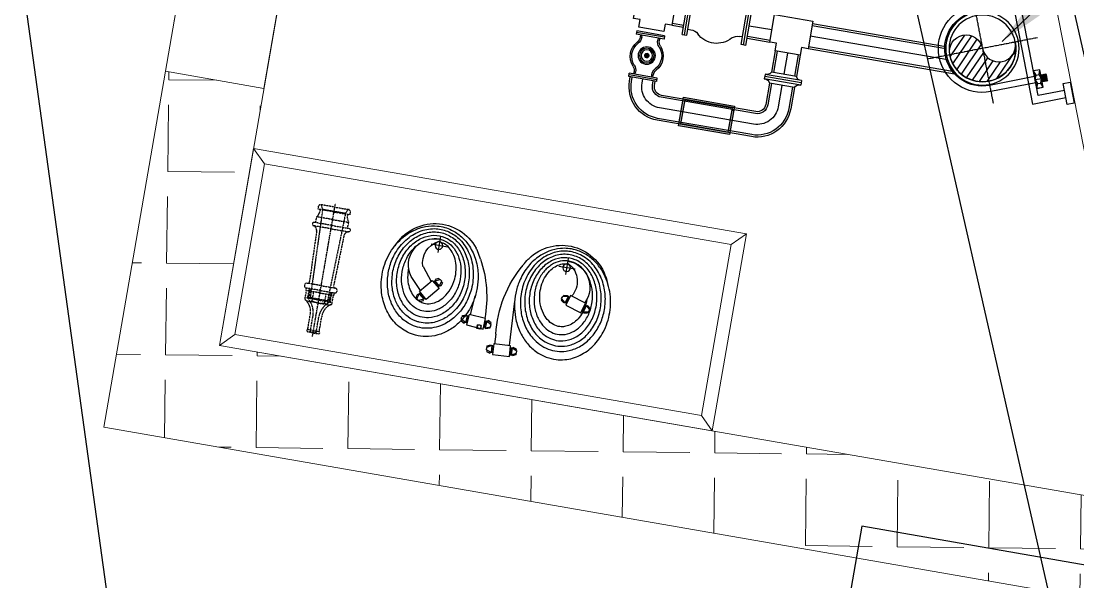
# Model space of a CAD drawing. Header units: inches. Extents: x 257070 to 799932, y -17980 to 269260.
# Drawn here: x 303376 to 304960, y 164495 to 165335 of the extents above; entities that cross this region are included whole.
import ezdxf

# ---------------------------------------------------------------- set-up
doc = ezdxf.new("R2010")
doc.units = ezdxf.units.IN
doc.header["$MEASUREMENT"] = 0
doc.linetypes.add('CENTER', pattern=[2, 1.25, -0.25, 0.25, -0.25])
doc.linetypes.add('HIDDEN', pattern=[0.375, 0.25, -0.125])
for name, color, linetype, lineweight in [('0-AES-F-FIRE BOX', 1, 'Continuous', 15), ('0_AES_DUCT', 53, 'Continuous', 5), ('F--BRICKWALL-3', 252, 'Continuous', 30)]:
    doc.layers.add(name, color=color, linetype=linetype, lineweight=lineweight)
doc.layers.add('0-AES-F-HYDRANT PIPE', color=7, linetype='Continuous', lineweight=15, true_color=0xf57247)
for name, color, linetype in [('0-AES-F-RETURN  PIPE', 3, 'Continuous'), ('0-AES-P-PIPE SUPPORT', 7, 'Continuous'), ('0_AES_NOZZLE', 7, 'Continuous'), ('0_AES_RRL HOSE PIPE', 7, 'Continuous'), ('basement1_AP$0$A-_ROAD----_E-_-', 2, 'Continuous')]:
    doc.layers.add(name, color=color, linetype=linetype)
doc.styles.get("Standard").update_dxf_attribs({"font": 'arial.ttf'})
doc.dimstyles.new('AES-PLUMBING', dxfattribs={"dimtxt": 100, "dimasz": 100, "dimexe": 0, "dimexo": 0, "dimgap": 0.01, "dimtad": 1, "dimdec": 0, "dimdsep": 46, "dimtxsty": 'Standard', "dimcen": 10, "dimclrd": 7, "dimclre": 7, "dimclrt": 7, "dimadec": 0, "dimazin": 0, "dimtfac": 1, "dimtdec": 0, "dimtmove": 0, "dimatfit": 3, "dimfxl": 1, "dimlwd": -1, "dimlwe": -1, "dimarcsym": 1})

# ---------------------------------------------------------------- blocks, each defined once
blk = doc.blocks.new('A$C49735D4B')
at = {"color": 7, "lineweight": -3}
for p, q in [((-0.0277, 0.0034), (0.0277, 0.0034)), ((-0.0277, 0.0034), (-0.0277, -0.0036)), ((-0.0277, 0), (0.0277, 0)), ((-0.019, 0.0083), (0.019, 0.0083)), ((0.0277, 0.0034), (0.0277, -0.0036)), ((-0.0277, -0.0036), (0.0277, -0.0036)), ((-0.019, -0.0085), (0.019, -0.0085))]:
    blk.add_line(p, q, dxfattribs=at)
for centre, radius, start, end in [((-0.0262, 0.0112), 0.00772, 258.8585, 338.2681), ((0.0262, 0.0113), 0.00784, 202.4171, 280.8627), ((-0.0262, -0.011), 0.00757, 19.4193, 101.6623), ((0.0262, -0.0111, 0), 0.0077, 78.7889, 159.9049)]:
    blk.add_arc(centre, radius, start, end, dxfattribs=at)
blk = doc.blocks.new('A$C18011D2A')
at = {"color": 7, "linetype": 'HIDDEN'}
for p, q in [((0, 59.9), (-7.3, 59.9)), ((-7.3, 56.9), (-7.3, 38.3)), ((0, 56.9), (-7.3, 56.9)), ((-3.7, 59), (-4.4, 59.9)), ((-3.7, 59), (-3.7, 39.7)), ((3.7, 59), (-3.7, 59)), ((0, 59.9), (7.3, 59.9)), ((0, 56.9), (7.3, 56.9)), ((3.7, 59), (4.4, 59.9)), ((3.7, 59), (3.7, 39.7)), ((7.3, 56.9), (7.3, 38.3)), ((-17.1, 20.6), (-17.1, 9.2)), ((0, 18.3), (-14.7, 18.3)), ((0, 17.1), (-14.7, 17.1)), ((-14.5, -94.4), (-11, 17.1)), ((-14.4, 6.1), (-14.1, 17.1)), ((-13.2, 6.1), (-12.8, 17.2)), ((0, 22), (-12.5, 22)), ((-7.9, 20.6), (-7.9, 9.2)), ((0, 22), (12.5, 22)), ((7.9, 20.6), (7.9, 9.2)), ((13.2, 6.1), (12.8, 17.2)), ((14.4, 6.1), (14.1, 17.1)), ((17.1, 20.6), (17.1, 9.2)), ((-17.7, 9.2), (-17.7, 6.1)), ((0, 9.2), (-17.7, 9.2)), ((0, 6.1), (-17.7, 6.1)), ((0, 0), (-17.7, 0)), ((0, 9.2), (17.7, 9.2)), ((0, 6.1), (17.7, 6.1)), ((0, 0), (17.7, 0)), ((17.7, 9.2), (17.7, 6.1)), ((-17.3, -66.3), (-15.3, -2.5)), ((17.3, -66.3), (15.3, -2.5)), ((0, -72.1), (-22, -72.1)), ((-20.2, -76.4), (-22, -76.4)), ((-20.2, -76.4), (-20.2, -83.8)), ((0, -76.4), (-20.2, -76.4)), ((0, -72.1), (22, -72.1)), ((0, -76.4), (20.2, -76.4)), ((20.2, -76.4), (20.2, -83.8)), ((20.2, -76.4), (22, -76.4)), ((0, -83.8), (-20.2, -83.8)), ((0, -83.8), (20.2, -83.8)), ((-20.2, -93.5), (-20.2, -95.3)), ((0, -93.5), (-20.2, -93.5)), ((-20, -97.4), (-20.2, -95.3)), ((0, -99.6), (-17.5, -99.6)), ((-14.5, -94.4), (-17.2, -99.6)), ((0, -93.5), (20.2, -93.5)), ((0, -99.6), (17.7, -99.6)), ((14.5, -94.4), (17.2, -99.6)), ((20.2, -93.5), (20.2, -97.2)), ((20.2, -95.5), (20.2, -95.3))]:
    blk.add_line(p, q, dxfattribs=at)
at = {"color": 7, "linetype": 'CENTER'}
blk.add_line((0, 64.3), (0, -103.9), dxfattribs=at)
at = {"color": 7, "linetype": 'HIDDEN', "ltscale": 1.5}
for p, q in [((0, 18.3), (14.7, 18.3)), ((0, 17.1), (14.7, 17.1)), ((14.5, -94.4), (11, 17.1))]:
    blk.add_line(p, q, dxfattribs=at)
at = {"color": 7, "linetype": 'HIDDEN', "ltscale": 2}
blk.add_line((14.5, -94.4), (-14.5, -94.4), dxfattribs=at)
at = {"color": 7, "linetype": 'HIDDEN'}
for centre, radius, start, end in [((-6.6, 58.4), 1.68, 114.7508, 245.2492), ((6.6, 58.4), 1.68, 294.7508, 65.2492), ((-30.4, 39.5), 26.8, 307.7938, 1.0065), ((-26.1, 37.1), 18.8, 298.549, 3.6778), ((26.1, 37.1), 18.8, 176.3222, 241.451), ((-12.5, 13.8), 8.18, 55.6996, 124.3004), ((-14.7, 17.7), 0.611, 90, 270), ((0, -0.6), 22.6, 69.5852, 110.4148), ((12.5, 13.8), 8.18, 55.6996, 124.3004), ((14.7, 17.7), 0.611, 270, 90), ((-17.7, 3.1), 3.06, 90, 269.9353), ((-17.7, -2.4), 2.45, 358.2007, 89.9353), ((17.7, -2.4), 2.45, 90.0647, 181.7993), ((17.7, 3.1), 3.06, 270.0647, 90), ((-22, -74.3), 2.14, 99.7502, 270), ((-23.4, -66.1), 6.11, 279.7502, 358.2007), ((23.4, -66.1), 6.11, 181.7993, 260.2498), ((22, -74.3), 2.14, 270, 80.2498), ((-34, -93.4), 16.9, 359.7106, 34.9974), ((34, -93.4), 16.9, 145.0026, 180.2894), ((-17.5, -97.2), 2.45, 185.0996, 270), ((17.7, -97.2), 2.45, 270, 0)]:
    blk.add_arc(centre, radius, start, end, dxfattribs=at)
at = {"color": 7, "linetype": 'HIDDEN', "ltscale": 1.5}
blk.add_arc((30.4, 39.5), 26.8, 178.9935, 232.2062, dxfattribs=at)
blk = doc.blocks.new('A$C614B3085')
at = {"color": 7}
for p, q in [((59.2, 175.2), (44.1, 189.4)), ((29.2, 177), (45.7, 163.9)), ((62.3, 174.9), (63.4, 175.8)), ((62.3, 174.8), (67.9, 168.2)), ((62.3, 173.8), (62.8, 174.2)), ((63.4, 175.8), (69.9, 177.6)), ((63.4, 175.8), (69, 169.2)), ((68.4, 178.8), (63.8, 177.4)), ((63.8, 177.4), (64.3, 176)), ((69.2, 177.4), (68.4, 178.8)), ((69, 169.2), (71.9, 175.3)), ((71.9, 175.3), (69.9, 177.6)), ((72.9, 173.6), (70.7, 169.3)), ((71.6, 174.6), (72.9, 173.6)), ((40.4, 154.9), (42.5, 159.2)), ((44.2, 159.3), (41.4, 153.2)), ((42.5, 159.2), (43.8, 158.5)), ((45.2, 160.3), (44.2, 159.3)), ((44.2, 159.3), (49.9, 152.8)), ((45.3, 160.3), (50.9, 153.7)), ((46.3, 160.1), (45.8, 159.7)), ((66.7, 168.6), (67.2, 169.1)), ((67.9, 168.2), (69, 169.2)), ((70.7, 169.3), (69.5, 170)), ((41.7, 153.8), (40.4, 154.9)), ((43.3, 150.9), (41.4, 153.2)), ((49.9, 152.8), (43.3, 150.9)), ((44, 151.1), (44.9, 149.6)), ((44.9, 149.6), (49.4, 151.1)), ((49.4, 151.1), (48.9, 152.4)), ((50.9, 153.7), (49.9, 152.8)), ((50.7, 155), (50.2, 154.6)), ((78.4, 108.4), (54, 106.4)), ((81, 118), (79.5, 113.4)), ((79.5, 113.4), (80.9, 113)), ((80.6, 112.2), (82.9, 118.4)), ((80.6, 112.2), (89.2, 112.7)), ((80.6, 110.7), (80.6, 112.2)), ((80.6, 110.7), (89.3, 111.3)), ((82.7, 117.8), (81, 118)), ((81.5, 110.1), (81.4, 110.7)), ((86, 118.7), (82.9, 118.4)), ((89.2, 112.7), (86, 118.7)), ((86.3, 118.1), (87.9, 118.5)), ((87.9, 118.5), (90.1, 114.2)), ((88.3, 110.6), (88.2, 111.2)), ((90.1, 114.2), (88.8, 113.6)), ((89.3, 111.3), (89.2, 112.7)), ((93.9, 97.4), (89.2, 97.4)), ((89.2, 92.7), (89.2, 97.4)), ((89.2, 92.7), (93.9, 92.7)), ((93.9, 92.7), (93.9, 97.4)), ((81.9, 85.3), (83.2, 85.9)), ((84.1, 81.1), (81.9, 85.3)), ((82.5, 88.2), (91.2, 89)), ((82.5, 88.1), (82.7, 86.7)), ((82.7, 86.7), (91.3, 87.6)), ((82.7, 86.7), (86.1, 80.9)), ((83.3, 88.9), (83.3, 88.3)), ((85.8, 81.5), (84.1, 81.1)), ((89.1, 81.1), (86.1, 80.9)), ((91.3, 87.6), (89.1, 81.1)), ((89.4, 81.9), (91, 81.7)), ((90, 89.6), (90.1, 88.9)), ((91, 81.7), (92.4, 86.3)), ((92.4, 86.3), (91.1, 86.6)), ((91.2, 89), (91.3, 87.6)), ((113.2, 81.1), (111.1, 76.8)), ((111.9, 75.4), (115.2, 81.3)), ((114.8, 80.7), (113.2, 81.1)), ((118.2, 81.1), (115.2, 81.3)), ((120.5, 74.8), (118.2, 81.1)), ((118.4, 80.4), (120.1, 80.6)), ((120.1, 80.6), (121.7, 76.1)), ((109.3, 72), (96.9, 72.7)), ((111.1, 76.8), (112.4, 76.2)), ((111.8, 74), (111.9, 75.4)), ((111.8, 73.9), (120.4, 73.3)), ((111.9, 75.4), (120.5, 74.8)), ((112.6, 73.2), (112.6, 73.9)), ((119.3, 72.7), (119.3, 73.4)), ((121.7, 76.1), (120.3, 75.7)), ((120.4, 73.3), (120.5, 74.8)), ((108.1, 53.6), (52.2, 56.8)), ((109.5, 48.6), (110.8, 49)), ((111.1, 44.1), (109.5, 48.6)), ((110.5, 51.3), (110.4, 49.9)), ((110.4, 49.9), (113, 43.7)), ((110.4, 49.9), (119.1, 49.6)), ((110.5, 51.4), (119.2, 51)), ((112.7, 44.3), (111.1, 44.1)), ((111.3, 52), (111.3, 51.4)), ((116, 43.5), (113, 43.7)), ((119.1, 49.6), (116, 43.5)), ((116.4, 44.2), (118, 43.8)), ((118, 43.8), (120, 48.1)), ((118.1, 51.7), (118.1, 51)), ((120, 48.1), (118.7, 48.7)), ((119.2, 51), (119.1, 49.6)), ((34.3, -2.3), (33.8, -7.1)), ((33.8, -7.1), (35.3, -7.2)), ((36, -2.1), (34.3, -2.3)), ((35.1, -8.1), (36.1, -1.4)), ((35.1, -8.1), (43.4, -5.7)), ((35.5, -9.5), (35.1, -8.1)), ((35.5, -9.5), (43.8, -7)), ((39, -0.5), (36.1, -1.4)), ((36.5, -9.9), (36.3, -9.3)), ((43.4, -5.7), (39, -0.5)), ((39.5, -1.1), (41, -0.3)), ((41, -0.3), (44, -4)), ((43, -8), (42.8, -7.3)), ((44, -4), (42.9, -4.9)), ((43.8, -7), (43.4, -5.7)), ((41.9, -33.9), (43.1, -33)), ((45, -37.6), (41.9, -33.9)), ((42, -30.9), (50.3, -28.4)), ((42, -31), (42.4, -32.4)), ((42.4, -32.4), (50.7, -29.8)), ((42.4, -32.4), (46.9, -37.3)), ((42.6, -30.1), (42.7, -30.7)), ((46.5, -36.8), (45, -37.6)), ((49.8, -36.5), (46.9, -37.3)), ((49.1, -28.1), (49.2, -28.7)), ((50.7, -29.8), (49.8, -36.5)), ((49.9, -35.8), (51.6, -35.6)), ((50.3, -28.4), (50.7, -29.8)), ((52.1, -30.8), (50.7, -30.7)), ((51.6, -35.6), (52.1, -30.8))]:
    blk.add_line(p, q, dxfattribs=at)
at = {"color": 8}
for p, q in [((0, 151.1), (0, 171.8)), ((-11.5, 161.9), (8.8, 161.9)), ((-11.5, 0), (8.8, 0)), ((0, -10.8), (0, 9.9))]:
    blk.add_line(p, q, dxfattribs=at)
at = {"color": 7}
for points in [[(60.3, 176.2), (44.3, 162.6), (52.9, 152.3), (69, 166)], [(79.9, 88.8), (78.3, 109.8), (91.7, 110.9), (93.3, 89.8)], [(108, 52.4), (109.4, 73.4), (122.7, 72.6), (121.4, 51.5)], [(39.6, -31), (33.4, -10.8), (46.3, -6.9), (52.4, -27.1)]]:
    blk.add_lwpolyline(points, close=True, dxfattribs=at)
at = {"color": 8}
for centre in [(0, 161.9), (0, 0)]:
    blk.add_circle(centre, 4.69, dxfattribs=at)
at = {"color": 7}
blk.add_circle((91.5, 95), 2.35, dxfattribs=at)
for centre, radius, start, end in [((31.3, 161.5), 58.4, 111.7317, 231.8736), ((24.7, 162.8), 32.9, 53.9611, 182.5425), ((19.8, 151.2), 27.5, 69.8281, 152.9906), ((78.1, 236.7), 146.8, 241.3271, 270.6707), ((79.8, -72.9), 146.8, 83.2557, 120.2076), ((31, 1), 58.4, 129.6611, 249.803), ((24.5, -0.4), 32.9, 178.9922, 296.4516), ((19.2, 11), 27.5, 208.5441, 302.2974)]:
    blk.add_arc(centre, radius, start, end, dxfattribs=at)
for points, knots in [([(115.3, 171.6), (115.7, 167.3), (115.5, 163.1), (114, 153.9), (112.5, 148.9), (108, 139.5), (105.1, 135.1), (98.2, 127), (94.2, 123.3), (84.9, 116.6), (79.6, 113.7), (69.2, 109.6), (64.3, 108.1), (54.2, 106.2), (49, 105.7), (38.7, 105.8), (33.6, 106.3), (22.1, 108.5), (15.8, 110.6), (4.2, 116.3), (-1.2, 120), (-9.6, 127.8), (-12.9, 131.7), (-18.3, 140.3), (-20.4, 144.9), (-23.5, 155.6), (-24.2, 161.7), (-23.4, 172.8), (-22.3, 177.8), (-18.8, 187.2), (-16.4, 191.7), (-10.5, 200.1), (-7, 204), (3.3, 212.9), (10.8, 217.3), (26.9, 223.5), (35.6, 225.2), (53.1, 225.9), (61.8, 224.9), (76.9, 220.4), (83.3, 217.5), (95, 209.8), (100.1, 205.1), (108.3, 194.5), (111.4, 188.4), (114.4, 178.7), (115, 175.1), (115.3, 171.6)], [0, 0, 0, 0, 0.205288, 0.205288, 0.4535, 0.4535, 0.701712, 0.701712, 0.949924, 0.949924, 1.220448, 1.220448, 1.446987, 1.446987, 1.673525, 1.673525, 1.900064, 1.900064, 2.194662, 2.194662, 2.489261, 2.489261, 2.73148, 2.73148, 2.973698, 2.973698, 3.271684, 3.271684, 3.513214, 3.513214, 3.754744, 3.754744, 3.996273, 3.996273, 4.380273, 4.380273, 4.764273, 4.764273, 5.148273, 5.148273, 5.467203, 5.467203, 5.788091, 5.788091, 6.108979, 6.108979, 6.283185, 6.283185, 6.283185, 6.283185]), ([(104.9, 170.7), (105.3, 166.9), (105.1, 163), (103.1, 151.6), (99.8, 144.2), (91.3, 133), (87, 128.8), (77, 121.7), (71.4, 118.8), (59.4, 114.5), (53.1, 113.2), (39, 112), (31.2, 112.6), (16.4, 116.1), (9.4, 119), (-2.7, 126.8), (-7.9, 131.7), (-15.1, 142), (-17.5, 147.1), (-20.4, 157.8), (-20.8, 163.4), (-19.5, 175.1), (-17.5, 181.2), (-11.2, 192.5), (-6.9, 197.7), (3.5, 206.6), (9.6, 210.2), (21.6, 215.2), (27.4, 216.8), (39.2, 218.5), (45.2, 218.6), (57.1, 217.5), (62.9, 216.2), (73.8, 212.3), (78.9, 209.7), (87.9, 203.3), (91.9, 199.5), (98.4, 191.1), (100.9, 186.5), (103.8, 178), (104.6, 174.4), (104.9, 170.7)], [0, 0, 0, 0, 0.215384, 0.215384, 0.646151, 0.646151, 0.954916, 0.954916, 1.263681, 1.263681, 1.572446, 1.572446, 1.943881, 1.943881, 2.315315, 2.315315, 2.686749, 2.686749, 2.996171, 2.996171, 3.305592, 3.305592, 3.654146, 3.654146, 4.002699, 4.002699, 4.351253, 4.351253, 4.638463, 4.638463, 4.925672, 4.925672, 5.212882, 5.212882, 5.500092, 5.500092, 5.787302, 5.787302, 6.074512, 6.074512, 6.283185, 6.283185, 6.283185, 6.283185]), ([(98.4, 170.1), (98.7, 166.6), (98.5, 163), (96.9, 154.1), (94.8, 148.8), (88.5, 139.1), (84.4, 134.6), (74.5, 127), (68.8, 123.9), (56.5, 119.4), (49.9, 118.1), (36.6, 117.3), (30, 117.9), (17.3, 120.9), (11.4, 123.3), (0.9, 129.7), (-3.6, 133.6), (-10.8, 142.6), (-13.4, 147.6), (-16.4, 158), (-16.8, 163.5), (-15.4, 174.3), (-13.6, 179.6), (-7.9, 189.6), (-4, 194.2), (5.4, 202.2), (10.9, 205.5), (23, 210.5), (29.5, 212.1), (42.7, 213.4), (49.4, 213), (62.3, 210.6), (68.4, 208.4), (78.4, 202.9), (82.5, 199.8), (89.4, 192.8), (92.2, 188.9), (96.3, 180.6), (97.7, 176.2), (98.3, 171.2), (98.4, 170.7), (98.4, 170.1)], [0, 0, 0, 0, 0.226341, 0.226341, 0.570151, 0.570151, 0.91396, 0.91396, 1.257769, 1.257769, 1.601578, 1.601578, 1.945387, 1.945387, 2.289196, 2.289196, 2.633005, 2.633005, 2.976815, 2.976815, 3.320624, 3.320624, 3.664433, 3.664433, 4.008242, 4.008242, 4.352051, 4.352051, 4.69586, 4.69586, 5.039669, 5.039669, 5.383478, 5.383478, 5.672237, 5.672237, 5.960995, 5.960995, 6.249754, 6.249754, 6.283185, 6.283185, 6.283185, 6.283185]), ([(91.7, 169.6), (92, 166.2), (91.7, 162.7), (90, 154.7), (88, 150), (82.1, 141.4), (78.2, 137.5), (68.9, 130.7), (63.6, 128), (52, 124.2), (45.9, 123.1), (33.5, 122.8), (27.4, 123.5), (15.9, 126.7), (10.5, 129.1), (1.4, 135.3), (-2.5, 139), (-8.3, 147.1), (-10.3, 151.6), (-12.4, 160.8), (-12.5, 165.5), (-10.7, 174.9), (-8.8, 179.6), (-3.1, 188.2), (0.7, 192.3), (9.7, 199.1), (15, 201.9), (26.5, 205.9), (32.6, 207.1), (45, 207.7), (51.1, 207), (62.7, 204), (68.1, 201.7), (77.5, 195.7), (81.4, 192.1), (87.5, 184), (89.6, 179.6), (91.2, 173.2), (91.5, 171.4), (91.7, 169.6)], [0, 0, 0, 0, 0.25184, 0.25184, 0.598649, 0.598649, 0.945459, 0.945459, 1.292268, 1.292268, 1.639078, 1.639078, 1.985887, 1.985887, 2.332697, 2.332697, 2.679507, 2.679507, 3.026316, 3.026316, 3.373126, 3.373126, 3.719868, 3.719868, 4.066611, 4.066611, 4.413354, 4.413354, 4.760096, 4.760096, 5.106839, 5.106839, 5.453582, 5.453582, 5.800324, 5.800324, 6.147067, 6.147067, 6.283185, 6.283185, 6.283185, 6.283185]), ([(84, 168.9), (84.3, 165.6), (84, 162.3), (82.1, 155.6), (80.6, 152.3), (76.1, 145.6), (73, 142.3), (65.5, 136.5), (61.1, 134), (51.4, 130.4), (46.2, 129.2), (35.7, 128.3), (30.4, 128.6), (20.2, 130.6), (15.5, 132.3), (7.1, 136.7), (3.4, 139.4), (-2.4, 145.6), (-4.6, 148.9), (-7.5, 155.9), (-8.3, 159.6), (-8.3, 167.2), (-7.6, 171.2), (-4.5, 178.3), (-2.6, 181.4), (2.3, 187.2), (5.3, 189.9), (12.2, 194.6), (16.1, 196.6), (25.2, 199.9), (30.5, 201), (41.2, 201.7), (46.6, 201.3), (56.7, 199.1), (61.5, 197.3), (69.8, 192.6), (73.3, 189.7), (78.9, 183.4), (81, 180), (83.2, 173.9), (83.8, 171.4), (84, 168.9)], [0, 0, 0, 0, 0.295323, 0.295323, 0.590646, 0.590646, 0.917251, 0.917251, 1.243857, 1.243857, 1.570462, 1.570462, 1.897068, 1.897068, 2.223673, 2.223673, 2.550279, 2.550279, 2.876884, 2.876884, 3.20349, 3.20349, 3.556379, 3.556379, 3.838783, 3.838783, 4.121187, 4.121187, 4.403591, 4.403591, 4.734149, 4.734149, 5.064708, 5.064708, 5.395267, 5.395267, 5.725825, 5.725825, 6.056384, 6.056384, 6.283185, 6.283185, 6.283185, 6.283185]), ([(33.9, 194.4), (38, 194.6), (42.1, 194.3), (49.5, 192.9), (52.8, 191.8), (58.7, 189.2), (61.4, 187.6), (66, 184), (67.9, 182), (70.9, 178), (72, 175.8), (73.5, 171.9), (73.9, 170), (74.1, 168.1), (74.3, 165.3), (74, 162.4), (72.2, 156.6), (70.6, 153.6), (66.6, 148.6), (64.5, 146.4), (58.9, 142.1), (55.1, 140), (46.8, 136.8), (42.3, 135.7), (33.9, 134.9), (30, 135), (22.5, 136), (19, 136.9), (12.4, 139.4), (9.4, 141), (4.4, 144.7), (2.2, 146.7), (-1.2, 151), (-2.4, 153.2), (-4.1, 157.7), (-4.6, 159.9), (-4.7, 162.7), (-4.8, 163.2), (-4.7, 163.7)], [4.751438, 4.751438, 4.751438, 4.751438, 5.039559, 5.039559, 5.294517, 5.294517, 5.549475, 5.549475, 5.804433, 5.804433, 6.059391, 6.059391, 6.283185, 6.283185, 6.283185, 6.614372, 6.614372, 6.94556, 6.94556, 7.196534, 7.196534, 7.519073, 7.519073, 7.841611, 7.841611, 8.110457, 8.110457, 8.379303, 8.379303, 8.648149, 8.648149, 8.916996, 8.916996, 9.185842, 9.185842, 9.454688, 9.454688, 9.513579, 9.513579, 9.513579, 9.513579]), ([(7.7, 107.9), (4.8, 109.3), (1.9, 110.9), (-2.1, 113.6), (-3.5, 114.5), (-4.7, 115.5)], [2.1889829, 2.1889829, 2.1889829, 2.1889829, 2.3253491, 2.3253491, 2.3942891, 2.3942891, 2.3942891, 2.3942891]), ([(115.3, -6.8), (115.5, -2.5), (115.2, 1.7), (113.5, 10.9), (111.8, 15.8), (107.1, 25.1), (104.1, 29.5), (96.9, 37.4), (92.8, 40.9), (83.4, 47.3), (78, 50.1), (67.5, 54), (62.5, 55.3), (52.4, 56.9), (47.2, 57.3), (36.9, 57), (31.8, 56.3), (20.3, 53.8), (14.1, 51.5), (2.7, 45.5), (-2.6, 41.7), (-10.8, 33.7), (-14, 29.6), (-19.2, 20.9), (-21.1, 16.3), (-24, 5.5), (-24.5, -0.7), (-23.4, -11.7), (-22.2, -16.6), (-18.4, -26), (-15.9, -30.5), (-9.8, -38.7), (-6.2, -42.4), (4.4, -51.1), (12, -55.3), (28.3, -61), (37, -62.6), (54.5, -62.8), (63.2, -61.5), (78.1, -56.6), (84.5, -53.5), (95.9, -45.6), (100.9, -40.7), (108.9, -29.8), (111.8, -23.8), (114.5, -13.9), (115.1, -10.3), (115.3, -6.8)], [0, 0, 0, 0, 0.205288, 0.205288, 0.4535, 0.4535, 0.701712, 0.701712, 0.949924, 0.949924, 1.220448, 1.220448, 1.446987, 1.446987, 1.673525, 1.673525, 1.900064, 1.900064, 2.194662, 2.194662, 2.489261, 2.489261, 2.73148, 2.73148, 2.973698, 2.973698, 3.271684, 3.271684, 3.513214, 3.513214, 3.754744, 3.754744, 3.996273, 3.996273, 4.380273, 4.380273, 4.764273, 4.764273, 5.148273, 5.148273, 5.467203, 5.467203, 5.788091, 5.788091, 6.108979, 6.108979, 6.283185, 6.283185, 6.283185, 6.283185]), ([(5.9, 54), (3.1, 52.5), (0.3, 50.8), (-3.7, 48), (-5, 47), (-6.3, 46)], [2.1889829, 2.1889829, 2.1889829, 2.1889829, 2.3253491, 2.3253491, 2.3942891, 2.3942891, 2.3942891, 2.3942891]), ([(104.8, -6.2), (105.1, -2.3), (104.8, 1.5), (102.5, 12.9), (99, 20.2), (90.2, 31.1), (85.8, 35.2), (75.6, 42), (69.9, 44.8), (57.8, 48.7), (51.5, 49.9), (37.3, 50.7), (29.6, 49.9), (14.9, 46.1), (8, 42.9), (-4, 34.8), (-9, 29.7), (-15.9, 19.3), (-18.2, 14.1), (-20.7, 3.3), (-21, -2.2), (-19.4, -13.9), (-17.2, -19.9), (-10.6, -31.1), (-6.2, -36.1), (4.4, -44.7), (10.6, -48.2), (22.7, -52.9), (28.6, -54.3), (40.4, -55.7), (46.5, -55.7), (58.2, -54.3), (64, -52.8), (74.8, -48.6), (79.8, -45.9), (88.7, -39.2), (92.6, -35.3), (98.9, -26.7), (101.3, -22), (104, -13.6), (104.6, -9.9), (104.8, -6.2)], [0, 0, 0, 0, 0.215384, 0.215384, 0.646151, 0.646151, 0.954916, 0.954916, 1.263681, 1.263681, 1.572446, 1.572446, 1.943881, 1.943881, 2.315315, 2.315315, 2.686749, 2.686749, 2.996171, 2.996171, 3.305592, 3.305592, 3.654146, 3.654146, 4.002699, 4.002699, 4.351253, 4.351253, 4.638463, 4.638463, 4.925672, 4.925672, 5.212882, 5.212882, 5.500092, 5.500092, 5.787302, 5.787302, 6.074512, 6.074512, 6.283185, 6.283185, 6.283185, 6.283185]), ([(98.3, -5.8), (98.5, -2.2), (98.2, 1.3), (96.3, 10.2), (94.1, 15.4), (87.6, 25), (83.3, 29.4), (73.3, 36.7), (67.5, 39.6), (55.1, 43.8), (48.4, 45), (35.1, 45.4), (28.5, 44.6), (15.9, 41.3), (10, 38.7), (-0.3, 32), (-4.7, 27.9), (-11.6, 18.8), (-14, 13.7), (-16.8, 3.2), (-17, -2.3), (-15.3, -13), (-13.4, -18.3), (-7.4, -28.1), (-3.4, -32.6), (6.2, -40.3), (11.8, -43.5), (24, -48.1), (30.5, -49.5), (43.8, -50.5), (50.5, -50), (63.3, -47.2), (69.3, -44.8), (79.1, -39.1), (83.1, -35.9), (89.9, -28.7), (92.6, -24.8), (96.5, -16.3), (97.7, -11.9), (98.2, -6.8), (98.3, -6.3), (98.3, -5.8)], [0, 0, 0, 0, 0.226341, 0.226341, 0.570151, 0.570151, 0.91396, 0.91396, 1.257769, 1.257769, 1.601578, 1.601578, 1.945387, 1.945387, 2.289196, 2.289196, 2.633005, 2.633005, 2.976815, 2.976815, 3.320624, 3.320624, 3.664433, 3.664433, 4.008242, 4.008242, 4.352051, 4.352051, 4.69586, 4.69586, 5.039669, 5.039669, 5.383478, 5.383478, 5.672237, 5.672237, 5.960995, 5.960995, 6.249754, 6.249754, 6.283185, 6.283185, 6.283185, 6.283185]), ([(91.6, -5.4), (91.7, -2), (91.4, 1.4), (89.5, 9.5), (87.3, 14), (81.2, 22.5), (77.2, 26.3), (67.8, 32.8), (62.4, 35.4), (50.7, 38.9), (44.5, 39.8), (32.2, 39.8), (26, 38.9), (14.6, 35.4), (9.4, 32.8), (0.4, 26.5), (-3.4, 22.6), (-9, 14.3), (-10.9, 9.8), (-12.7, 0.6), (-12.7, -4.2), (-10.6, -13.5), (-8.6, -18.1), (-2.7, -26.6), (1.2, -30.5), (10.4, -37.1), (15.8, -39.8), (27.4, -43.5), (33.5, -44.5), (45.9, -44.7), (52, -43.9), (63.5, -40.7), (68.9, -38.2), (78.1, -31.9), (81.9, -28.2), (87.8, -20), (89.8, -15.5), (91.2, -9.1), (91.4, -7.2), (91.6, -5.4)], [0, 0, 0, 0, 0.25184, 0.25184, 0.598649, 0.598649, 0.945459, 0.945459, 1.292268, 1.292268, 1.639078, 1.639078, 1.985887, 1.985887, 2.332697, 2.332697, 2.679507, 2.679507, 3.026316, 3.026316, 3.373126, 3.373126, 3.719868, 3.719868, 4.066611, 4.066611, 4.413354, 4.413354, 4.760096, 4.760096, 5.106839, 5.106839, 5.453582, 5.453582, 5.800324, 5.800324, 6.147067, 6.147067, 6.283185, 6.283185, 6.283185, 6.283185]), ([(83.8, -5), (84, -1.7), (83.6, 1.7), (81.7, 8.3), (80.1, 11.6), (75.4, 18.1), (72.2, 21.4), (64.5, 27), (60, 29.3), (50.3, 32.7), (45, 33.7), (34.5, 34.3), (29.2, 33.9), (19.1, 31.6), (14.4, 29.8), (6.1, 25.2), (2.6, 22.3), (-3.1, 16.1), (-5.2, 12.6), (-8, 5.6), (-8.6, 1.9), (-8.5, -5.7), (-7.6, -9.7), (-4.4, -16.7), (-2.4, -19.8), (2.7, -25.5), (5.7, -28.1), (12.8, -32.6), (16.8, -34.5), (26, -37.5), (31.3, -38.5), (42, -38.9), (47.4, -38.3), (57.4, -35.9), (62.1, -33.9), (70.3, -29), (73.8, -26.1), (79.2, -19.6), (81.2, -16.1), (83.2, -10), (83.7, -7.5), (83.8, -5)], [0, 0, 0, 0, 0.295323, 0.295323, 0.590646, 0.590646, 0.917251, 0.917251, 1.243857, 1.243857, 1.570462, 1.570462, 1.897068, 1.897068, 2.223673, 2.223673, 2.550279, 2.550279, 2.876884, 2.876884, 3.20349, 3.20349, 3.556379, 3.556379, 3.838783, 3.838783, 4.121187, 4.121187, 4.403591, 4.403591, 4.734149, 4.734149, 5.064708, 5.064708, 5.395267, 5.395267, 5.725825, 5.725825, 6.056384, 6.056384, 6.283185, 6.283185, 6.283185, 6.283185]), ([(34.5, -31.8), (38.6, -31.9), (42.7, -31.5), (50, -29.8), (53.3, -28.7), (59.2, -25.9), (61.8, -24.2), (66.3, -20.5), (68.1, -18.5), (71, -14.3), (72.1, -12.2), (73.5, -8.2), (73.8, -6.3), (73.9, -4.4), (74.1, -1.6), (73.7, 1.3), (71.7, 7.1), (70.1, 10), (66, 14.9), (63.8, 17), (58.1, 21.2), (54.2, 23.2), (45.9, 26.2), (41.3, 27.1), (32.9, 27.7), (29, 27.5), (21.6, 26.3), (18, 25.3), (11.5, 22.6), (8.6, 20.9), (3.6, 17.1), (1.5, 15), (-1.7, 10.7), (-2.9, 8.4), (-4.5, 3.9), (-4.9, 1.7), (-5, -1.1), (-5, -1.6), (-5, -2.1)], [4.751438, 4.751438, 4.751438, 4.751438, 5.039559, 5.039559, 5.294517, 5.294517, 5.549475, 5.549475, 5.804433, 5.804433, 6.059391, 6.059391, 6.283185, 6.283185, 6.283185, 6.614372, 6.614372, 6.94556, 6.94556, 7.196534, 7.196534, 7.519073, 7.519073, 7.841611, 7.841611, 8.110457, 8.110457, 8.379303, 8.379303, 8.648149, 8.648149, 8.916996, 8.916996, 9.185842, 9.185842, 9.454688, 9.454688, 9.513579, 9.513579, 9.513579, 9.513579])]:
    blk.add_open_spline(points, degree=3, knots=knots, dxfattribs=at)
blk = doc.blocks.new('A$C10BD2D78')
at = {"layer": '0_AES_DUCT', "color": 1, "ltscale": 0.25}
for p, q in [((0.02, 0.28), (0, 0.3)), ((0.73, 0.28), (0.75, 0.3)), ((0, 0), (0.02, 0.02)), ((0.73, 0.02), (0.75, 0))]:
    blk.add_line(p, q, dxfattribs=at)
for points in [[(0, 0), (0.75, 0), (0.75, 0.3), (0, 0.3)], [(0.02, 0.02), (0.73, 0.02), (0.73, 0.28), (0.02, 0.28)]]:
    blk.add_lwpolyline(points, close=True, dxfattribs=at)
at = {"layer": '0_AES_NOZZLE', "extrusion": (-4.77796e-09, 1.89409e-09, 1), "xscale": 0.0012, "yscale": 0.0012, "zscale": 0.0012, "rotation": 179.9999605823117}
blk.add_blockref('A$C18011D2A', (0.1351, 0.1145, -0.0321), dxfattribs=at)
at = {"layer": '0_AES_RRL HOSE PIPE', "extrusion": (4.77796e-09, -1.89409e-09, -1), "xscale": 0.001199999999999999, "yscale": 0.001199999999999999, "zscale": -0.001199999999999999, "rotation": 270.0000394176883}
blk.add_blockref('A$C614B3085', (-0.493, 0.2038, 0), dxfattribs=at)
blk = doc.blocks.new('A$C34060CE2')
at = {"lineweight": -3}
blk.add_hatch(color=7, dxfattribs=at).paths.add_polyline_path([(0, -0.0042, -1), (0, 0.0042, -1)])
at = {"color": 7, "linetype": 'Continuous', "lineweight": -3}
for p, q in [((-0.0213, 0.034), (0.0212, 0.0341)), ((-0.0213, 0.034), (-0.0213, 0.0289)), ((-0.0213, 0.034), (-0.0213, 0.0289)), ((0.0212, 0.0341), (0.0212, 0.0289)), ((-0.0213, 0.0315), (0.0212, 0.0315)), ((-0.0213, 0.0289), (0.0212, 0.0289)), ((-0.0146, 0.0289), (-0.0146, 0.0255)), ((-0.0123, 0.0289), (-0.0123, 0.0255)), ((-0.0123, 0.0289), (-0.0123, 0.0255)), ((0.0123, 0.0289), (0.0123, 0.0255)), ((0.0146, 0.0289), (0.0146, 0.0255)), ((0.0146, 0.0289), (0.0146, 0.0255)), ((-0.0212, -0.0305), (0.0213, -0.0305)), ((-0.0212, -0.0356), (-0.0212, -0.0305)), ((-0.0146, -0.0305), (-0.0146, -0.0271)), ((-0.0122, -0.0305), (-0.0123, -0.0271)), ((0.0123, -0.0305), (0.0123, -0.0271)), ((0.0146, -0.0305), (0.0146, -0.0271)), ((0.0213, -0.0356), (0.0213, -0.0305)), ((-0.0212, -0.0331), (0.0213, -0.0331)), ((-0.0212, -0.0331), (0.0213, -0.0331)), ((-0.0212, -0.0356), (0.0213, -0.0356))]:
    blk.add_line(p, q, dxfattribs=at)
at = {"color": 7, "lineweight": -3}
for radius in [0.013, 0.011, 0.00858]:
    blk.add_circle((0, 0), radius, dxfattribs=at)
at = {"color": 7, "linetype": 'Continuous', "lineweight": -3}
for centre, radius, start, end in [((0.0026, -0.0008), 0.0273, 137.9075, 222.1519), ((0.0026, -0.0008), 0.025, 137.9075, 222.1519), ((-0.0265, 0.0255), 0.0118, 317.9075, 0.0297), ((-0.0265, 0.0255), 0.0142, 317.9075, 0.0297), ((0.0264, 0.0255), 0.0142, 180.0297, 222.1519), ((0.0264, 0.0255), 0.0118, 180.0297, 222.1519), ((-0.0026, -0.0008), 0.025, 317.9075, 42.1519), ((-0.0026, -0.0008), 0.0273, 317.9075, 42.1519), ((-0.0264, -0.0271), 0.0118, 0.0297, 42.1519), ((-0.0264, -0.0271), 0.0142, 0.0297, 42.1519), ((0.0265, -0.0271), 0.0142, 137.9075, 180.0297), ((0.0265, -0.0271), 0.0118, 137.9075, 180.0297)]:
    blk.add_arc(centre, radius, start, end, dxfattribs=at)
blk = doc.blocks.new('A$C254949A7')
at = {"color": 7, "linetype": 'Continuous', "lineweight": -3}
for p, q in [((-0.0213, 0.0548), (0.0191, 0.0547)), ((-0.0213, 0.0498), (-0.0213, 0.0548)), ((-0.0213, 0.0523), (0.0191, 0.0523)), ((-0.0213, 0.0498), (0.0191, 0.0498)), ((0.0191, 0.0498), (0.0191, 0.0547)), ((0.0141, 0.0365), (-0.0163, 0.0365)), ((-0.0163, 0.0338), (-0.0163, 0.0365)), ((0.0141, 0.0338), (0.0141, 0.0365)), ((-0.0497, -0.0303), (-0.0496, 0.0292)), ((-0.0496, 0.0292), (-0.0425, 0.0292)), ((-0.0496, 0.0292), (-0.0425, 0.0292)), ((-0.0461, -0.0303), (-0.0461, 0.0292)), ((-0.0425, -0.0303), (-0.0425, 0.0292)), ((-0.0425, -0.0303), (-0.0425, 0.0292)), ((-0.0425, 0.0197), (-0.0294, 0.0197)), ((0.0403, 0.0196), (0.0272, 0.0196)), ((0.0403, -0.0303), (0.0403, 0.0297)), ((0.0474, 0.0297), (0.0403, 0.0297)), ((0.0403, -0.0303), (0.0403, 0.0297)), ((0.0474, 0.0297), (0.0403, 0.0297)), ((0.0438, -0.0303), (0.0438, 0.0297)), ((0.0474, -0.0303), (0.0474, 0.0297)), ((-0.0497, -0.0303), (-0.0425, -0.0303)), ((-0.0425, -0.0186), (-0.0377, -0.0186)), ((0.0403, -0.0211), (0.0355, -0.0211)), ((0.0474, -0.0303), (0.0403, -0.0303))]:
    blk.add_line(p, q, dxfattribs=at)
at = {"color": 7, "linetype": 'Continuous', "lineweight": -3, "const_width": 0.00206}
blk.add_lwpolyline([(-0.0011, 0.0365), (-0.0011, 0.0498)], dxfattribs=at)
at = {"color": 7, "linetype": 'Continuous', "lineweight": -3}
for centre, radius, start, end in [((-0.0246, 0.0338), 0.00825, 321.8485, 359.9703), ((0.0223, 0.0338), 0.00825, 179.9703, 218.0921), ((-0.0307, 0.0329), 0.0133, 275.3958, 341.6166), ((0.0284, 0.0329), 0.0133, 198.324, 264.5448), ((-0.0378, -0.0351), 0.0165, 47.8481, 89.9703), ((0, 0), 0.0352, 220.6421, 313.9336), ((0.0355, -0.0376), 0.0165, 89.9703, 132.0925)]:
    blk.add_arc(centre, radius, start, end, dxfattribs=at)
blk = doc.blocks.new('PIPE SUPPORT')
at = {"layer": '0-AES-P-PIPE SUPPORT'}
for points in [[(-166.5, 129.3), (-167, 128.3), (-166.5, 127.3), (-167, 126.4), (-166.5, 125.4), (-167, 124.4), (-166.5, 123.4), (-167, 122.5), (-166.5, 121.5)], [(-167, 128.3), (-156.8, 128.3)], [(-167, 126.4), (-156.8, 126.4)], [(-167, 124.4), (-156.8, 124.4)], [(-166.5, 129.3), (-157.3, 129.3)], [(-166.5, 127.3), (-157.3, 127.3)], [(-166.5, 125.4), (-157.3, 125.4)], [(-157.3, 129.3), (-156.8, 128.3), (-157.3, 127.3), (-156.8, 126.4), (-157.3, 125.4), (-156.8, 124.4), (-157.3, 123.4), (-156.8, 122.5), (-157.3, 121.5)], [(-47.3, 129.3), (-47.9, 128.3), (-47.3, 127.3), (-47.9, 126.4), (-47.3, 125.4), (-47.9, 124.4), (-47.3, 123.4), (-47.9, 122.5), (-47.3, 121.5)], [(-47.9, 128.3), (-37.7, 128.3)], [(-47.9, 126.4), (-37.7, 126.4)], [(-47.9, 124.4), (-37.7, 124.4)], [(-47.3, 129.3), (-38.2, 129.3)], [(-47.3, 129.3), (-38.2, 129.3)], [(-47.3, 127.3), (-38.2, 127.3)], [(-47.3, 125.4), (-38.2, 125.4)], [(-38.2, 129.3), (-37.7, 128.3), (-38.2, 127.3), (-37.7, 126.4), (-38.2, 125.4), (-37.7, 124.4), (-38.2, 123.4), (-37.7, 122.5), (-38.2, 121.5)], [(-174.6, 121.1), (-168.2, 118.8), (-161.8, 121.1), (-155.4, 118.8), (-148.9, 121.1)], [(-174.6, 121.1), (-148.9, 121.1)], [(-174.6, 111.9), (-174.6, 121.1)], [(-174.6, 111.9), (-168.2, 114.2), (-161.8, 111.9), (-155.4, 114.2), (-148.9, 111.9)], [(-168.2, 114.2), (-168.2, 118.8)], [(-167, 122.5), (-156.8, 122.5)], [(-166.5, 121.5), (-166.6, 121.3)], [(-166.5, 123.4), (-157.3, 123.4)], [(-166.5, 121.5), (-157.3, 121.5)], [(-166.5, 111.7), (-166.5, 44.7)], [(-161.8, 111.9), (-161.8, 121.1)], [(-157.3, 121.5), (-157.2, 121.3)], [(-157.3, 111.7), (-157.3, 44.7)], [(-155.4, 114.2), (-155.4, 118.8)], [(-55.7, 121.1), (-49.3, 118.8), (-42.9, 121.1), (-36.5, 118.8), (-30, 121.1)], [(-55.7, 111.9), (-49.3, 114.2), (-42.9, 111.9), (-36.5, 114.2), (-30, 111.9)], [(-49.3, 114.2), (-49.3, 118.8)], [(-47.9, 122.5), (-37.7, 122.5)], [(-47.3, 121.5), (-47.5, 121.3)], [(-47.3, 123.4), (-38.2, 123.4)], [(-47.3, 121.5), (-38.2, 121.5)], [(-47.3, 111.7), (-47.3, 44.7)], [(-42.9, 111.9), (-42.9, 121.1)], [(-38.2, 121.5), (-38.1, 121.3)], [(-38.2, 111.7), (-38.2, 44.7)], [(-36.5, 114.2), (-36.5, 118.8)]]:
    blk.add_lwpolyline(points, dxfattribs=at)
for points in [[(-174.8, 121.3), (-148.8, 121.3), (-148.8, 111.7), (-174.8, 111.7)], [(-174.6, 121.1), (-148.9, 121.1), (-148.9, 111.9), (-174.6, 111.9)], [(-55.9, 121.3), (-29.9, 121.3), (-29.9, 111.7), (-55.9, 111.7)], [(-55.7, 121.1), (-30, 121.1), (-30, 111.9), (-55.7, 111.9)]]:
    blk.add_lwpolyline(points, close=True, dxfattribs=at)
for radius, start, end in [(64.2, 180.0022, 269.9978), (55, 180.0022, 269.9978), (55, 270.0022, 359.9978), (64.2, 270.0022, 359.9978)]:
    blk.add_arc((-102.3, 44.7), radius, start, end, dxfattribs=at)
blk = doc.blocks.new('SOIL STACK DIA 100 mm')
h = blk.add_hatch()
h.set_pattern_fill('ANSI31', color=256, scale=3)
h.set_pattern_definition([(45, (-27850.841, 26658.129), (-6.735192, 6.735192), [])])
edge = h.paths.add_edge_path()
edge.add_arc((0, 0), 50, 270, 450)
edge.add_arc((0, 25), 25, 90, 270)
edge.add_arc((0, -25), 25, -90, 90, ccw=False)
at = {"linetype": 'CENTER', "ltscale": 2}
for points in [[(0, -84), (0, 84)], [(-84, 0), (84, 0)]]:
    blk.add_lwpolyline(points, dxfattribs=at)
blk.add_lwpolyline([(0, -50, 1), (0, 50, 1), (0, 0, -1), (0, -50, -1)], format="xyb")
for radius in [55, 50]:
    blk.add_circle((0, 0), radius)
at = {"layer": '0-AES-P-PIPE SUPPORT', "ltscale": 150, "xscale": 1.0267966073826, "yscale": 1.0267966073826, "zscale": 1.0267966073826, "rotation": 179.9992056182128}
blk.add_blockref('PIPE SUPPORT', (-105.1, 46.1), dxfattribs=at)

msp = doc.modelspace()

# ---------------------------------------------------------------- hatches: boundary and pattern name
at = {"layer": '0-AES-F-FIRE BOX', "ltscale": 1000}
h = msp.add_hatch(dxfattribs=at)
h.set_pattern_fill('ANGLE', scale=500, angle=-0.6655)
h.set_pattern_definition([(359.33454, (-260562.02, 3076.27), (1.59695, 137.490726), [100, -37.5]), (89.33454, (-260562.02, 3076.27), (-137.490726, 1.59695), [100, -37.5])])
h.paths.add_polyline_path([(304308.8, 168518), (305074.4, 164606.1), (303673, 164849)], flags=16)
h.paths.add_polyline_path([(304287.6, 169274.4), (304546.2, 168875.5), (305428.6, 164391), (303499.6, 164726.7)])
h.paths.add_polyline_path([(303951, 166453.4), (303803.2, 166479), (303592, 165260.1), (303739.8, 165234.5)], flags=16)
at = {"layer": '0-AES-F-RETURN  PIPE', "lineweight": -3}
h = msp.add_hatch(color=7, dxfattribs=at)
h.paths.add_polyline_path([(304445.4, 165207.8), (304368.6, 165221.2), (304361.2, 165178.6), (304438, 165165.3)])
h.paths.add_polyline_path([(304441.7, 165205.3), (304371.2, 165217.5), (304364.9, 165181.2), (304435.4, 165168.9)], flags=16)

# ---------------------------------------------------------------- linework, layer by layer
at = {"layer": '0-AES-F-FIRE BOX', "color": 7, "ltscale": 1000, "elevation": 0}
msp.add_lwpolyline([(304287.6, 169274.4), (304546.2, 168875.5), (305428.6, 164391), (303499.6, 164726.7)], close=True, dxfattribs=at)
for points in [[(304308.8, 168518), (305074.4, 164606.1), (303673, 164849), (304308.8, 168518)], [(303951, 166453.4), (303803.2, 166479), (303592, 165260.1), (303739.8, 165234.5), (303951, 166453.4)]]:
    msp.add_lwpolyline(points, dxfattribs=at)
at = {"layer": '0-AES-F-HYDRANT PIPE', "color": 7, "lineweight": -3, "elevation": 0}
msp.add_lwpolyline([(304942.2, 165220.8), (304940.2, 165231.4), (304900.7, 165223.7), (304771.1, 165890.8), (304810.5, 165898.5), (304808.5, 165909), (304758.5, 165899.3), (304892.2, 165211.1), (304942.2, 165220.8)], dxfattribs=at)
msp.add_lwpolyline([(304948.6, 165243.9), (304954.8, 165212.4), (304944.2, 165210.3), (304938.1, 165241.9)], close=True, dxfattribs=at)
at = {"layer": '0-AES-F-RETURN  PIPE', "lineweight": -3, "ltscale": 20}
msp.add_line((304444.1, 165200.7, 0), (304441.1, 165201.2, 0), dxfattribs=at)
at = {"layer": '0-AES-F-RETURN  PIPE', "elevation": 0}
for points in [[(304358.5, 165370.8), (304351.3, 165329.3), (304341.3, 165331), (304339.3, 165319.6), (304301.9, 165326.1), (304303.9, 165337.6), (304294, 165339.3), (304301.1, 165380.8), (304358.5, 165370.8)], [(304562.7, 165335.5), (304555.5, 165294), (304545.6, 165295.7), (304543.6, 165284.3), (304506.1, 165290.8), (304508.1, 165302.2), (304498.2, 165303.9), (304505.4, 165345.4), (304562.7, 165335.5)]]:
    msp.add_lwpolyline(points, dxfattribs=at)
at = {"layer": '0-AES-F-RETURN  PIPE', "lineweight": -3, "elevation": 0}
for points in [[(304351.3, 165329.4), (304368.6, 165326.4)], [(304351.8, 165332.3), (304369.2, 165329.3)], [(304467.5, 165328.5), (304501.5, 165322.6)], [(304762.1, 165293.8), (304561.5, 165328.5)], [(304762.1, 165296.8), (304562, 165331.4)], [(304464.2, 165309.8), (304498.2, 165303.9)], [(304464.8, 165312.8), (304498.7, 165306.9)], [(304764.9, 165277.1), (304558.8, 165312.7)], [(304778.2, 165255.5), (304555.5, 165294)], [(304774.9, 165259.1), (304556, 165296.9)], [(304506.1, 165290.8), (304500.6, 165259)], [(304509.1, 165290.3), (304503.6, 165258.5)], [(304524.9, 165287.5), (304519.4, 165255.7)], [(304540.6, 165284.8), (304535.1, 165253)], [(304543.6, 165284.3), (304538.1, 165252.5)]]:
    msp.add_lwpolyline(points, dxfattribs=at)
for points in [[(304535.2, 165235.9), (304529.6, 165203.8, -0.414214), (304470.7, 165162.2), (304329.5, 165186.7, -0.414214), (304288, 165245.6), (304289, 165251.8)], [(304532.3, 165236.4), (304526.7, 165204.3, -0.414214), (304471.2, 165165.2), (304330, 165189.6, -0.414214), (304290.9, 165245.1), (304292, 165251.3)], [(304516.5, 165239.1), (304510.9, 165207, -0.414214), (304473.9, 165180.9), (304332.7, 165205.4, -0.414214), (304306.7, 165242.4), (304307.7, 165248.6)], [(304500.7, 165241.9), (304495.2, 165209.7, -0.414214), (304476.7, 165196.7), (304335.5, 165221.2, -0.414214), (304322.4, 165239.6), (304323.5, 165245.8)], [(304497.8, 165242.4), (304492.2, 165210.3, -0.414214), (304477.2, 165199.7), (304336, 165224.1, -0.414214), (304325.4, 165239.1), (304326.5, 165245.3)]]:
    msp.add_lwpolyline(points, format="xyb", dxfattribs=at)
at = {"layer": '0-AES-F-RETURN  PIPE', "color": 7, "lineweight": -3, "elevation": 0}
for points in [[(304438, 165165.3), (304361.2, 165178.6), (304368.6, 165221.2), (304445.4, 165207.8)], [(304435.4, 165168.9), (304364.9, 165181.2), (304371.2, 165217.5), (304441.7, 165205.3)]]:
    msp.add_lwpolyline(points, close=True, dxfattribs=at)
at = {"layer": 'basement1_AP$0$A-_ROAD----_E-_-', "color": 8}
msp.add_line((302490.9, 171809.3, 0), (303902.2, 161599.1, 0), dxfattribs=at)
at = {"layer": 'F--BRICKWALL-3', "color": 8}
for p, q in [((304632.2, 166768.5, 0), (305794.8, 161645.3, 0)), ((304408.1, 166717.9, 0), (305570.6, 161594.4, 0))]:
    msp.add_line(p, q, dxfattribs=at)
at = {"layer": 'F--BRICKWALL-3', "color": 8, "elevation": 0}
msp.add_lwpolyline([(305068.7, 164502.8), (304636.1, 164577.9), (304112, 161562.7), (305627.9, 161299.7)], dxfattribs=at)

# ---------------------------------------------------------------- block references
at = {"layer": '0-AES-F-RETURN  PIPE', "lineweight": -3, "extrusion": (1.38778e-17, -1.48495e-33, -1), "xscale": 1000, "yscale": 1000, "zscale": -1000, "rotation": 9.822146596080009}
for name, p in [('A$C254949A7', (-304418.6, 165337.2, 0)), ('A$C34060CE2', (-304313.8, 165283.7, 0)), ('A$C49735D4B', (-304517.9, 165247.5, 0))]:
    msp.add_blockref(name, p, dxfattribs=at)
at = {"layer": '0-AES-F-RETURN  PIPE', "lineweight": -3, "extrusion": (1.38778e-17, -1.00856e-33, -1), "zscale": -1, "rotation": 259.0030058174285}
msp.add_blockref('SOIL STACK DIA 100 mm', (-304817.1, 165294.4, 0), dxfattribs=at)
at = {"layer": '0_AES_DUCT', "ltscale": 0.25, "xscale": 1000, "yscale": 1000, "zscale": 1000, "rotation": 350.1690156194951}
msp.add_blockref('A$C10BD2D78', (303673, 164849, 0), dxfattribs=at)

# ---------------------------------------------------------------- leaders
at = {"layer": '0-AES-F-RETURN  PIPE', "color": 7, "lineweight": -3}
msp.add_leader([(304846.7, 165304.9, 4190.9), (305838.5, 166265.7, 4190.9), (305325.1, 168895.9, 4190.9)], dimstyle='AES-PLUMBING', override={"dimgap": 25, "dimtad": 0}, dxfattribs=at)

doc.saveas('drawing.dxf')
